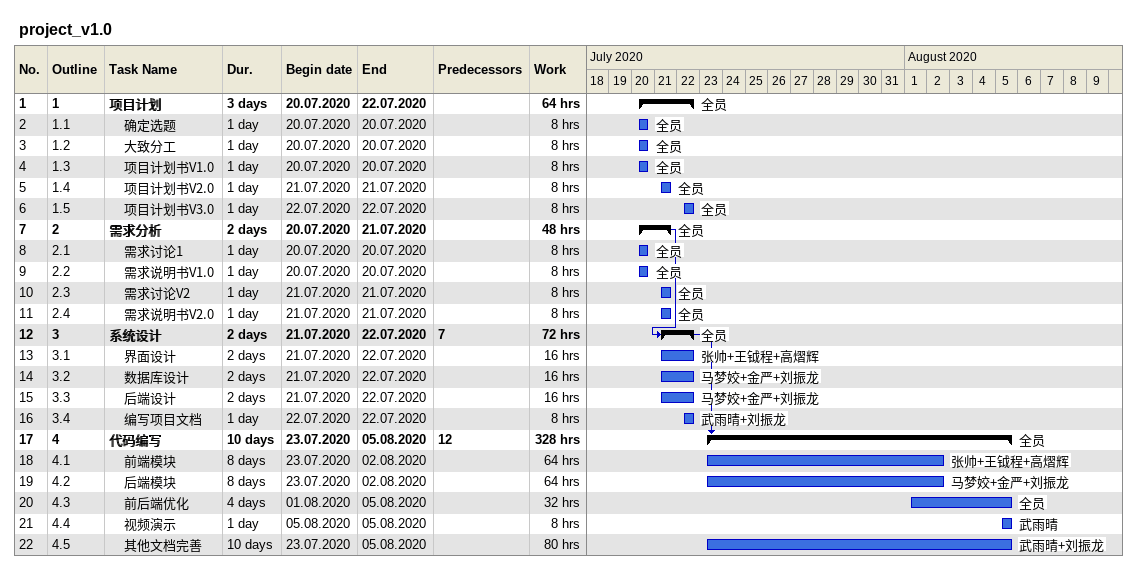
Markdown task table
project_v1.0

| ID | WBS | Task | Duration | Start | Finish | Predecessors | Resources | Work (h) |
|---|---|---|---|---|---|---|---|---|
| 1 | 1 | **项目计划** | 3d | 2020-07-20 | 2020-07-22 |  | 全员 | 64 |
| 2 | 1.1 | 确定选题 | 1d | 2020-07-20 | 2020-07-20 |  | 全员 | 8 |
| 3 | 1.2 | 大致分工 | 1d | 2020-07-20 | 2020-07-20 |  | 全员 | 8 |
| 4 | 1.3 | 项目计划书V1.0 | 1d | 2020-07-20 | 2020-07-20 |  | 全员 | 8 |
| 5 | 1.4 | 项目计划书V2.0 | 1d | 2020-07-21 | 2020-07-21 |  | 全员 | 8 |
| 6 | 1.5 | 项目计划书V3.0 | 1d | 2020-07-22 | 2020-07-22 |  | 全员 | 8 |
| 7 | 2 | **需求分析** | 2d | 2020-07-20 | 2020-07-21 |  | 全员 | 48 |
| 8 | 2.1 | 需求讨论1 | 1d | 2020-07-20 | 2020-07-20 |  | 全员 | 8 |
| 9 | 2.2 | 需求说明书V1.0 | 1d | 2020-07-20 | 2020-07-20 |  | 全员 | 8 |
| 10 | 2.3 | 需求讨论V2 | 1d | 2020-07-21 | 2020-07-21 |  | 全员 | 8 |
| 11 | 2.4 | 需求说明书V2.0 | 1d | 2020-07-21 | 2020-07-21 |  | 全员 | 8 |
| 12 | 3 | **系统设计** | 2d | 2020-07-21 | 2020-07-22 | 7 | 全员 | 72 |
| 13 | 3.1 | 界面设计 | 2d | 2020-07-21 | 2020-07-22 |  | 张帅+王钺程+高熠辉 | 16 |
| 14 | 3.2 | 数据库设计 | 2d | 2020-07-21 | 2020-07-22 |  | 马梦姣+金严+刘振龙 | 16 |
| 15 | 3.3 | 后端设计 | 2d | 2020-07-21 | 2020-07-22 |  | 马梦姣+金严+刘振龙 | 16 |
| 16 | 3.4 | 编写项目文档 | 1d | 2020-07-22 | 2020-07-22 |  | 武雨晴+刘振龙 | 8 |
| 17 | 4 | **代码编写** | 10d | 2020-07-23 | 2020-08-05 | 12 | 全员 | 328 |
| 18 | 4.1 | 前端模块 | 8d | 2020-07-23 | 2020-08-02 |  | 张帅+王钺程+高熠辉 | 64 |
| 19 | 4.2 | 后端模块 | 8d | 2020-07-23 | 2020-08-02 |  | 马梦姣+金严+刘振龙 | 64 |
| 20 | 4.3 | 前后端优化 | 4d | 2020-08-01 | 2020-08-05 |  | 全员 | 32 |
| 21 | 4.4 | 视频演示 | 1d | 2020-08-05 | 2020-08-05 |  | 武雨晴 | 8 |
| 22 | 4.5 | 其他文档完善 | 10d | 2020-07-23 | 2020-08-05 |  | 武雨晴+刘振龙 | 80 |
